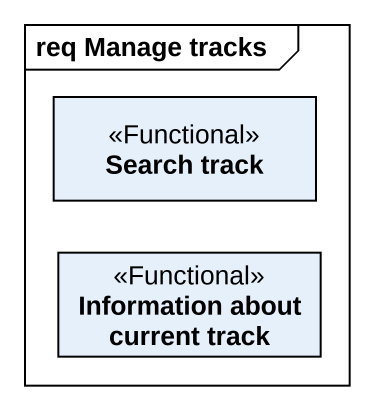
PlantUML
@startuml
mainframe req Manage tracks
hide circle
hide empty members
class "Search track" as Search_track <<Functional>>
class "Information about current track" as Information_about_current <<Functional>>
@enduml
